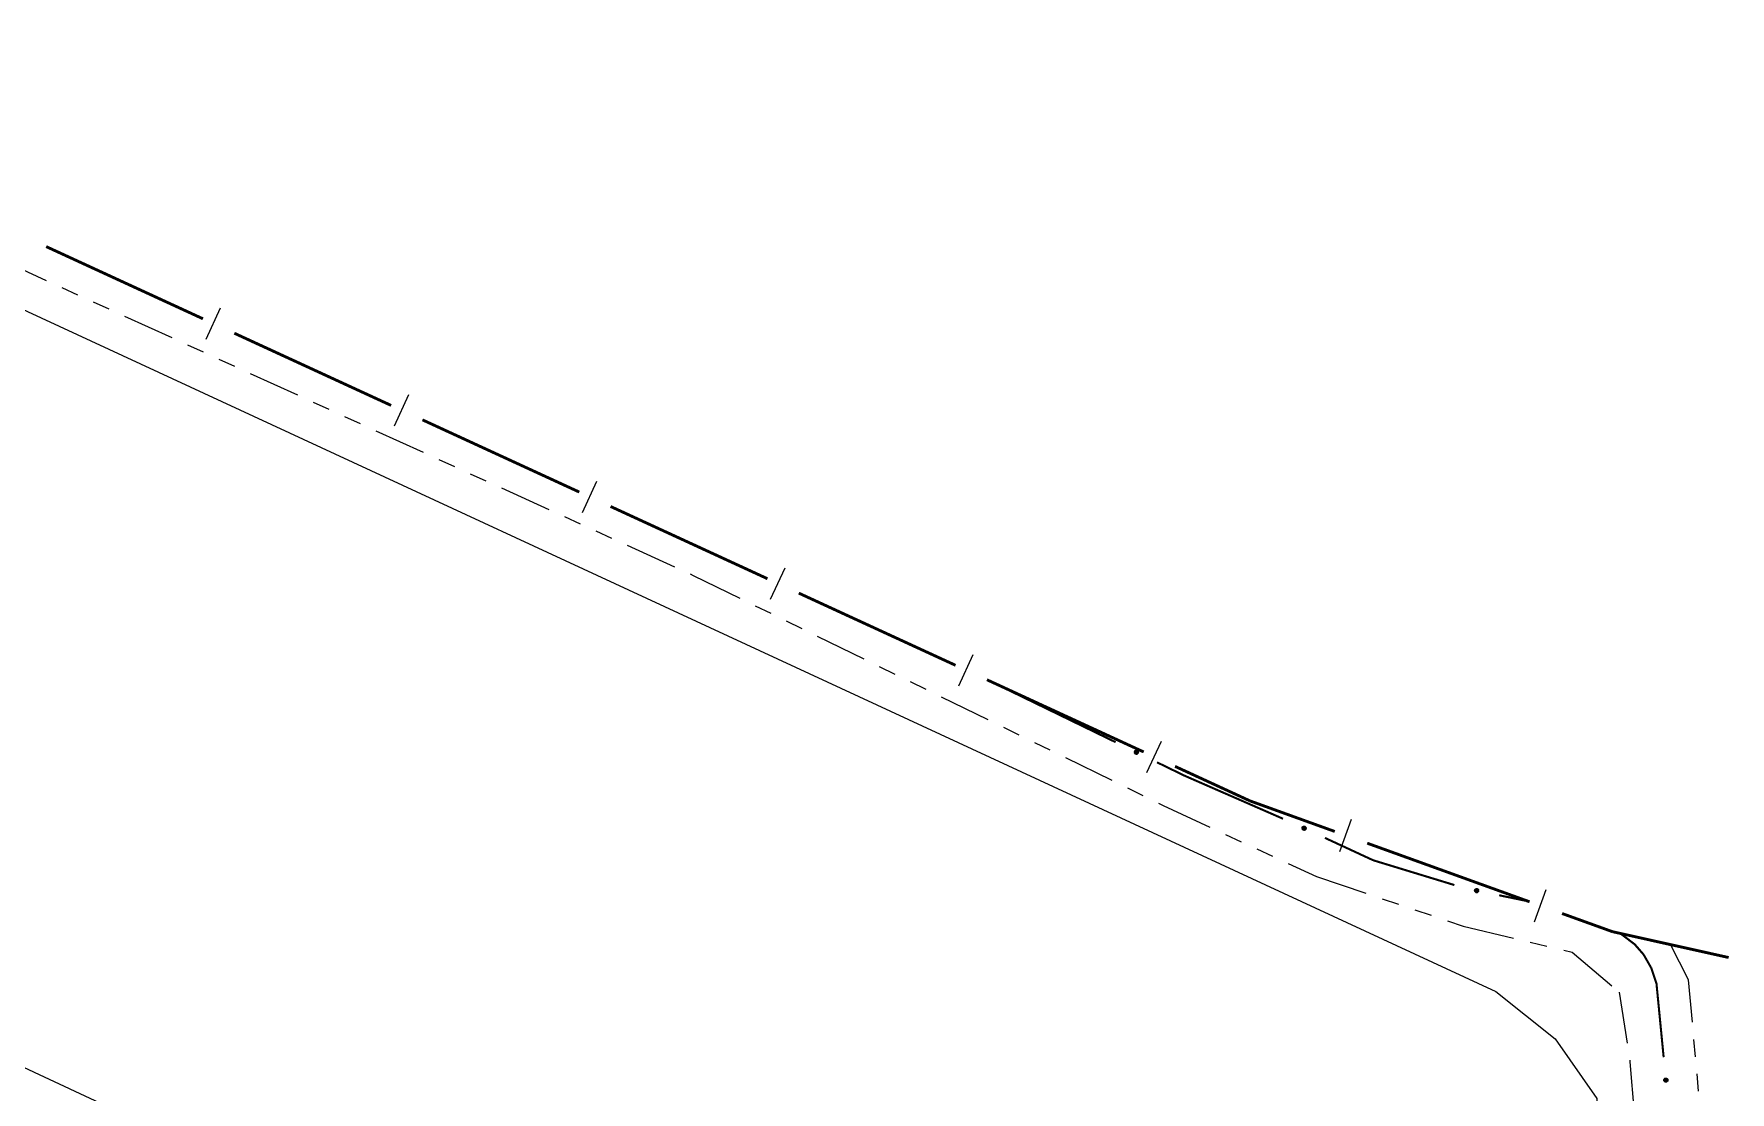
# Model space of a CAD drawing. Extents: x 203665 to 205970, y 4870865 to 4873745.
# Drawn here: x 205317 to 205464.4, y 4873328.6 to 4873420.5 of the extents above; entities that cross this region are included whole.
import ezdxf

# ---------------------------------------------------------------- set-up
doc = ezdxf.new("R2010")
doc.units = 0
doc.header["$LTSCALE"] = 1.5
doc.header["$MEASUREMENT"] = 0
doc.linetypes.add('TRACO_25', pattern=[8, 3, -1, 1, -1, 1, -1])
for name, color, linetype in [('LM-LIM-SETORES-BAIRROS', 250, 'CONTINUOUS'), ('RU-QUADRA', 210, 'CONTINUOUS'), ('SV-EIXO-RUA-N-PAV', 6, 'CONTINUOUS'), ('SV-RUA-NAO-PAV', 7, 'CONTINUOUS')]:
    doc.layers.add(name, color=color, linetype=linetype)

msp = doc.modelspace()

# ---------------------------------------------------------------- linework, layer by layer
at = {"layer": 'LM-LIM-SETORES-BAIRROS', "const_width": 0.25}
for points in [[(205318.040661, 4873401.985988), (205331.66724, 4873395.715712)], [(205334.392556, 4873394.461657), (205348.019134, 4873388.191382)], [(205350.74445, 4873386.937327), (205364.371029, 4873380.667052)], [(205367.096344, 4873379.412997), (205380.722923, 4873373.142721)], [(205383.448239, 4873371.888666), (205397.074818, 4873365.618391)], [(205399.800133, 4873364.364336), (205413.426712, 4873358.09406)], [(205416.152028, 4873356.840005), (205422.511098, 4873353.913877)], [(205422.511098, 4873353.913877), (205422.671359, 4873353.840133)], [(205422.671359, 4873353.840133), (205430.031091, 4873351.186295)], [(205432.853223, 4873350.168666), (205446.963883, 4873345.080517)], [(205449.786016, 4873344.062888), (205453.548859, 4873342.706048)], [(205453.548859, 4873342.706048), (205454.160662, 4873342.485439)], [(205454.160662, 4873342.485439), (205464.26335, 4873340.238065)]]:
    msp.add_lwpolyline(points, dxfattribs=at)
at = {"layer": 'LM-LIM-SETORES-BAIRROS'}
for points in [[(205331.948651, 4873393.935036), (205333.202706, 4873396.660352)], [(205348.300545, 4873386.410706), (205349.5546, 4873389.136022)], [(205364.65244, 4873378.886375), (205365.906495, 4873381.611691)], [(205381.004334, 4873371.362045), (205382.258389, 4873374.087361)], [(205397.356229, 4873363.837715), (205398.610284, 4873366.56303)], [(205413.708123, 4873356.313384), (205414.962178, 4873359.0387)], [(205430.462986, 4873349.436019), (205431.480616, 4873352.258151)], [(205447.395779, 4873343.330241), (205448.413409, 4873346.152374)]]:
    msp.add_lwpolyline(points, dxfattribs=at)
at = {"layer": 'RU-QUADRA', "linetype": 'Continuous', "flags": 128}
msp.add_lwpolyline([(205381.19915, 4873300.290732), (205246.554973, 4873363.144761), (205270.850474, 4873417.421945), (205444.02054, 4873337.298482), (205449.189796, 4873333.163078), (205452.808275, 4873327.993822), (205453.3252, 4873313.519906), (205453.366002, 4873300.293513), (205450.604655, 4873292.274779), (205446.675302, 4873283.613601), (205442.026491, 4873276.640384), (205435.77963, 4873275.390026), (205428.091034, 4873276.620495), (205421.041743, 4873279.831065), (205412.635739, 4873283.781998), (205403.803117, 4873288.380357), (205389.563652, 4873295.793578)], close=True, dxfattribs=at)
at = {"layer": 'SV-EIXO-RUA-N-PAV', "const_width": 0.18}
for points in [[(205400.193377, 4873364.183385), (205410.987229, 4873358.94003)], [(205414.585179, 4873357.192245), (205416.384155, 4873356.318352)], [(205416.384155, 4873356.318352), (205416.961596, 4873356.037847)], [(205416.961596, 4873356.037847), (205425.536757, 4873352.290929)], [(205429.175419, 4873350.630012), (205432.804661, 4873348.948168)], [(205432.804661, 4873348.948168), (205433.36807, 4873348.687076)], [(205433.36807, 4873348.687076), (205440.426186, 4873346.534601)], [(205444.32301, 4873345.644436), (205446.281132, 4873345.237301)], [(205446.281132, 4873345.237301), (205446.866774, 4873345.115534)], [(205454.789867, 4873342.34547), (205454.945238, 4873342.258646)], [(205454.945238, 4873342.258646), (205455.600926, 4873341.762881)], [(205455.600926, 4873341.762881), (205456.091176, 4873341.392205)], [(205456.091176, 4873341.392205), (205456.344957, 4873341.10217)], [(205456.344957, 4873341.10217), (205456.873767, 4873340.497814)], [(205456.873767, 4873340.497814), (205457.467622, 4873339.458569)], [(205457.467622, 4873339.458569), (205457.54456, 4873339.323927)], [(205457.54456, 4873339.323927), (205457.811749, 4873338.52236)], [(205457.811749, 4873338.52236), (205457.991755, 4873337.982341)], [(205457.991755, 4873337.982341), (205458.517927, 4873332.577121)], [(205458.517927, 4873332.577121), (205458.606649, 4873331.665709)], [(205458.606649, 4873331.665709), (205458.614846, 4873331.581828)]]:
    msp.add_lwpolyline(points, dxfattribs=at)
at = {"layer": 'SV-EIXO-RUA-N-PAV'}
for points in [[(205412.705064, 4873358.227934), (205412.751052, 4873358.244584), (205412.79398, 4873358.249489), (205412.830962, 4873358.243276), (205412.86221, 4873358.229263), (205412.892564, 4873358.211328), (205412.919178, 4873358.186493), (205412.94261, 4873358.152386), (205412.959636, 4873358.106372), (205412.961771, 4873358.062065), (205412.957619, 4873358.025483), (205412.944884, 4873357.992057), (205412.926966, 4873357.962862), (205412.900255, 4873357.936071), (205412.865459, 4873357.912662), (205412.818776, 4873357.896662), (205412.776657, 4873357.892141), (205412.741044, 4873357.89909), (205412.707521, 4873357.912106), (205412.676752, 4873357.930788), (205412.650768, 4873357.955317), (205412.627262, 4873357.990394), (205412.612081, 4873358.03668), (205412.607092, 4873358.078637), (205412.61354, 4873358.114338), (205412.627097, 4873358.147052), (205412.644716, 4873358.177716), (205412.668567, 4873358.205507), (205412.705064, 4873358.227934)], [(205427.276719, 4873351.631224), (205427.322395, 4873351.648709), (205427.365227, 4873351.654398), (205427.402316, 4873351.64886), (205427.433815, 4873351.63542), (205427.464491, 4873351.618041), (205427.491553, 4873351.593696), (205427.515604, 4873351.560022), (205427.533466, 4873351.514326), (205427.53641, 4873351.470066), (205427.532926, 4873351.433414), (205427.520803, 4873351.399762), (205427.503421, 4873351.370244), (205427.477203, 4873351.34297), (205427.44284, 4873351.31893), (205427.396456, 4873351.302081), (205427.354427, 4873351.296792), (205427.318693, 4873351.303091), (205427.284939, 4873351.315493), (205427.253834, 4873351.333611), (205427.227406, 4873351.357661), (205427.203264, 4873351.392303), (205427.187241, 4873351.438304), (205427.181487, 4873351.480163), (205427.187283, 4873351.515976), (205427.20024, 4873351.548932), (205427.217297, 4873351.579912), (205427.240637, 4873351.608135), (205427.276719, 4873351.631224)], [(205442.246624, 4873346.188594), (205442.28714, 4873346.21599), (205442.327563, 4873346.231251), (205442.364941, 4873346.234275), (205442.398668, 4873346.228335), (205442.432488, 4873346.218372), (205442.464369, 4873346.200804), (205442.495435, 4873346.173468), (205442.523202, 4873346.133018), (205442.536114, 4873346.090581), (205442.541039, 4873346.054095), (205442.53687, 4873346.018569), (205442.526641, 4873345.985877), (205442.507298, 4873345.953364), (205442.479287, 4873345.922153), (205442.437938, 4873345.895216), (205442.398206, 4873345.880527), (205442.361975, 4873345.878551), (205442.326287, 4873345.882968), (205442.291881, 4873345.893553), (205442.260685, 4873345.910979), (205442.229311, 4873345.939237), (205442.203265, 4873345.980401), (205442.188162, 4873346.019862), (205442.185678, 4873346.056056), (205442.190818, 4873346.091093), (205442.200398, 4873346.125136), (205442.216724, 4873346.157919), (205442.246624, 4873346.188594)], [(205458.904944, 4873329.745015), (205458.943163, 4873329.714497), (205458.96977, 4873329.680454), (205458.983789, 4873329.645672), (205458.988163, 4873329.611707), (205458.988724, 4873329.576454), (205458.981449, 4873329.540787), (205458.964605, 4873329.50299), (205458.934261, 4873329.464436), (205458.897595, 4873329.439472), (205458.864231, 4873329.423903), (205458.829076, 4873329.417303), (205458.794821, 4873329.417331), (205458.758022, 4873329.426114), (205458.719885, 4873329.443558), (205458.681856, 4873329.475008), (205458.656, 4873329.508563), (205458.643323, 4873329.542561), (205458.636912, 4873329.577945), (205458.63677, 4873329.613942), (205458.644114, 4873329.648912), (205458.661746, 4873329.687279), (205458.693285, 4873329.724402), (205458.726457, 4873329.750572), (205458.760268, 4873329.763723), (205458.795246, 4873329.769251), (205458.830597, 4873329.770244), (205458.866755, 4873329.764423), (205458.904944, 4873329.745015)]]:
    msp.add_lwpolyline(points, close=True, dxfattribs=at)
for points in [[(205412.607092, 4873358.078637), (205412.926966, 4873357.962862)], [(205412.611101, 4873358.055809), (205412.908898, 4873357.950589)], [(205412.612081, 4873358.03668), (205412.900255, 4873357.936071)], [(205412.613101, 4873358.094279), (205412.932991, 4873357.978327)], [(205412.61354, 4873358.114338), (205412.944884, 4873357.992057)], [(205412.622466, 4873358.129172), (205412.948528, 4873358.007188)], [(205412.623794, 4873358.013235), (205412.879895, 4873357.925236)], [(205412.627097, 4873358.147052), (205412.957619, 4873358.025483)], [(205412.627262, 4873357.990394), (205412.865459, 4873357.912662)], [(205412.639792, 4873358.161714), (205412.955999, 4873358.047551)], [(205412.644716, 4873358.177716), (205412.961771, 4873358.062065)], [(205412.660834, 4873358.189418), (205412.956773, 4873358.086618)], [(205412.668567, 4873358.205507), (205412.959636, 4873358.106372)], [(205412.686786, 4873358.214736), (205412.947131, 4873358.129227)], [(205412.705064, 4873358.227934), (205412.94261, 4873358.152386)], [(205412.730483, 4873358.235985), (205412.924058, 4873358.172292)], [(205412.751052, 4873358.244584), (205412.919178, 4873358.186493)], [(205412.775511, 4873358.247486), (205412.897477, 4873358.201891)], [(205412.79398, 4873358.249489), (205412.892564, 4873358.211328)], [(205412.645008, 4873357.97259), (205412.834936, 4873357.907634)], [(205412.650768, 4873357.955317), (205412.818776, 4873357.896662)], [(205412.667941, 4873357.941728), (205412.791731, 4873357.896764)], [(205412.676752, 4873357.930788), (205412.776657, 4873357.892141)], [(205427.181487, 4873351.480163), (205427.503421, 4873351.370244)], [(205427.185912, 4873351.457412), (205427.485579, 4873351.357644)], [(205427.18721, 4873351.495913), (205427.509163, 4873351.385817)], [(205427.187241, 4873351.438304), (205427.477203, 4873351.34297)], [(205427.187283, 4873351.515976), (205427.520803, 4873351.399762)], [(205427.195937, 4873351.53097), (205427.52417, 4873351.414956)], [(205427.19938, 4873351.415077), (205427.457044, 4873351.331766)], [(205427.20024, 4873351.548932), (205427.532926, 4873351.433414)], [(205427.203264, 4873351.392303), (205427.44284, 4873351.31893)], [(205427.212666, 4873351.563824), (205427.530904, 4873351.45545)], [(205427.217297, 4873351.579912), (205427.53641, 4873351.470066)], [(205427.221332, 4873351.374826), (205427.412414, 4873351.313346)], [(205427.227406, 4873351.357661), (205427.396456, 4873351.302081)], [(205427.233199, 4873351.591906), (205427.530964, 4873351.494524)], [(205427.240637, 4873351.608135), (205427.533466, 4873351.514326)], [(205427.244825, 4873351.344388), (205427.369415, 4873351.30169)], [(205427.253834, 4873351.333611), (205427.354427, 4873351.296792)], [(205427.258685, 4873351.617694), (205427.520547, 4873351.536949)], [(205427.276719, 4873351.631224), (205427.515604, 4873351.560022)], [(205427.301986, 4873351.639737), (205427.496692, 4873351.579586)], [(205427.322395, 4873351.648709), (205427.491553, 4873351.593696)], [(205427.346798, 4873351.652057), (205427.469575, 4873351.608696)], [(205427.365227, 4873351.654398), (205427.464491, 4873351.618041)], [(205442.2693, 4873346.20262), (205442.472576, 4873346.188229)], [(205442.28714, 4873346.21599), (205442.464369, 4873346.200804)], [(205442.310145, 4873346.224789), (205442.439561, 4873346.210424)], [(205442.327563, 4873346.231251), (205442.432488, 4873346.218372)], [(205442.185678, 4873346.056056), (205442.53687, 4873346.018569)], [(205442.188162, 4873346.019862), (205442.526641, 4873345.985877)], [(205442.190161, 4873346.036499), (205442.528699, 4873346.002347)], [(205442.190703, 4873346.072623), (205442.536701, 4873346.034132)], [(205442.190818, 4873346.091093), (205442.541039, 4873346.054095)], [(205442.197635, 4873345.998709), (205442.512125, 4873345.969556)], [(205442.199539, 4873346.108416), (205442.534069, 4873346.075096)], [(205442.200398, 4873346.125136), (205442.536114, 4873346.090581)], [(205442.203265, 4873345.980401), (205442.507298, 4873345.953364)], [(205442.213163, 4873346.140426), (205442.52526, 4873346.113164)], [(205442.216724, 4873346.157919), (205442.523202, 4873346.133018)], [(205442.220359, 4873345.960535), (205442.490208, 4873345.937877)], [(205442.229311, 4873345.939237), (205442.479287, 4873345.922153)], [(205442.232131, 4873346.171325), (205442.505485, 4873346.152119)], [(205442.246624, 4873346.188594), (205442.495435, 4873346.173468)], [(205442.250874, 4873345.926317), (205442.450923, 4873345.909809)], [(205442.260685, 4873345.910979), (205442.437938, 4873345.895216)], [(205442.280662, 4873345.902005), (205442.411691, 4873345.888698)], [(205442.291881, 4873345.893553), (205442.398206, 4873345.880527)], [(205458.63677, 4873329.613942), (205458.656, 4873329.508563)], [(205458.641496, 4873329.627169), (205458.667817, 4873329.498123)], [(205458.644114, 4873329.648912), (205458.681856, 4873329.475008)], [(205458.655833, 4873329.662846), (205458.699654, 4873329.466959)], [(205458.661746, 4873329.687279), (205458.719885, 4873329.443558)], [(205458.679411, 4873329.702168), (205458.738148, 4873329.437816)], [(205458.693285, 4873329.724402), (205458.758022, 4873329.426114)], [(205458.709085, 4873329.73523), (205458.774917, 4873329.426328)], [(205458.726457, 4873329.750572), (205458.794821, 4873329.417331)], [(205458.742935, 4873329.753619), (205458.811156, 4873329.420272)], [(205458.760268, 4873329.763723), (205458.829076, 4873329.417303)], [(205458.77758, 4873329.76386), (205458.843882, 4873329.422099)], [(205458.795246, 4873329.769251), (205458.864231, 4873329.423903)], [(205458.814381, 4873329.766085), (205458.882204, 4873329.436812)], [(205458.830597, 4873329.770244), (205458.897595, 4873329.439472)], [(205458.848996, 4873329.762612), (205458.915921, 4873329.456559)], [(205458.866755, 4873329.764423), (205458.934261, 4873329.464436)], [(205458.884141, 4873329.753707), (205458.947218, 4873329.487038)], [(205458.904944, 4873329.745015), (205458.964605, 4873329.50299)], [(205458.925086, 4873329.727546), (205458.971888, 4873329.529208)], [(205458.943163, 4873329.714497), (205458.981449, 4873329.540787)], [(205458.958414, 4873329.695156), (205458.983244, 4873329.567335)], [(205458.96977, 4873329.680454), (205458.988724, 4873329.576454)]]:
    msp.add_lwpolyline(points, dxfattribs=at)
at = {"layer": 'SV-RUA-NAO-PAV', "linetype": 'TRACO_25'}
for points in [[(205372.53222, 4873300.290874, 5.622842), (205335.263661, 4873318.498225, 5.622842), (205326.937365, 4873322.419024, 6.273731), (205262.580653, 4873352.724184, 6.273731), (205245.570829, 4873360.761277, 6.005826), (205244.42, 4873362.97, 6.015551), (205244.25, 4873364.82, 5.976648), (205267.6, 4873417.68, 5.733501), (205268.95, 4873419.42, 5.66542), (205270.292753, 4873420.455515, 5.655694), (205292.1, 4873410.87, 5.26666), (205374.279511, 4873373.429976, 4.370373), (205415.105792, 4873353.456579, 4.301339), (205428.454481, 4873347.265491, 4.291477), (205441.182783, 4873342.974562, 4.015342), (205450.661264, 4873340.693932, 3.827965), (205454.751294, 4873337.243494, 3.758931), (205455.682766, 4873331.193039, 3.768793), (205456.393787, 4873322.677224, 3.699759), (205457.92801, 4873306.359508, 3.699759), (205456.928057, 4873300.289493, 3.739207)], [(205463.406807, 4873300.289387, 3.827965), (205463.787823, 4873306.400958, 3.827965), (205462.182091, 4873322.658589, 3.640588), (205460.783526, 4873338.314086, 3.640588), (205459.221729, 4873341.359589, 3.640588)]]:
    msp.add_polyline3d(points, dxfattribs=at)

doc.saveas('drawing.dxf')
